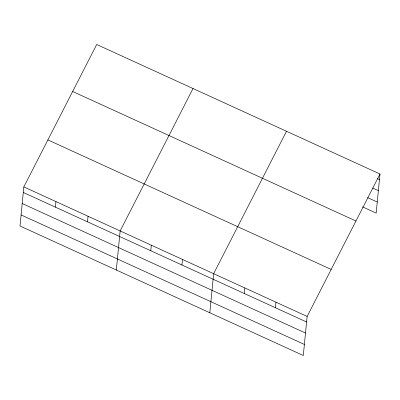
<?xml version="1.0" encoding="UTF-8"?>
<svg xmlns="http://www.w3.org/2000/svg" width="400" height="400" viewBox="0 0 400 400"><rect width="100%" height="100%" fill="white"/><g stroke="black" fill="none" stroke-linecap="round" stroke-linejoin="round"><path stroke-width="0.6" d="M23.83 186.91L20 225.985L303.3 355.505L307.135 316.43L380 174.015L96.7 44.495L23.83 186.91L307.135 316.43M55.395 207.145L55.94 201.59M87.5 221.82L88.045 216.27M116.325 270.02L120.155 230.945L193.02 88.53M150.775 250.75L151.315 245.195M181.935 264.995L182.48 259.44M209.81 312.765L213.645 273.69L286.51 131.275M244.26 293.49L244.805 287.935M275.425 307.735L275.97 302.185M380 174.015L376.17 213.09L362.57 206.875M377.19 178.535L379.455 179.57M372.705 188.04L378.37 190.63M367.62 197.625L377.255 202.03M72.65 91.49L355.955 221.01M47.875 139.915L331.18 269.435M23.285 192.465L306.59 321.985M22.2 203.525L305.505 333.045M21.085 214.925L304.385 344.445"/></g></svg>
